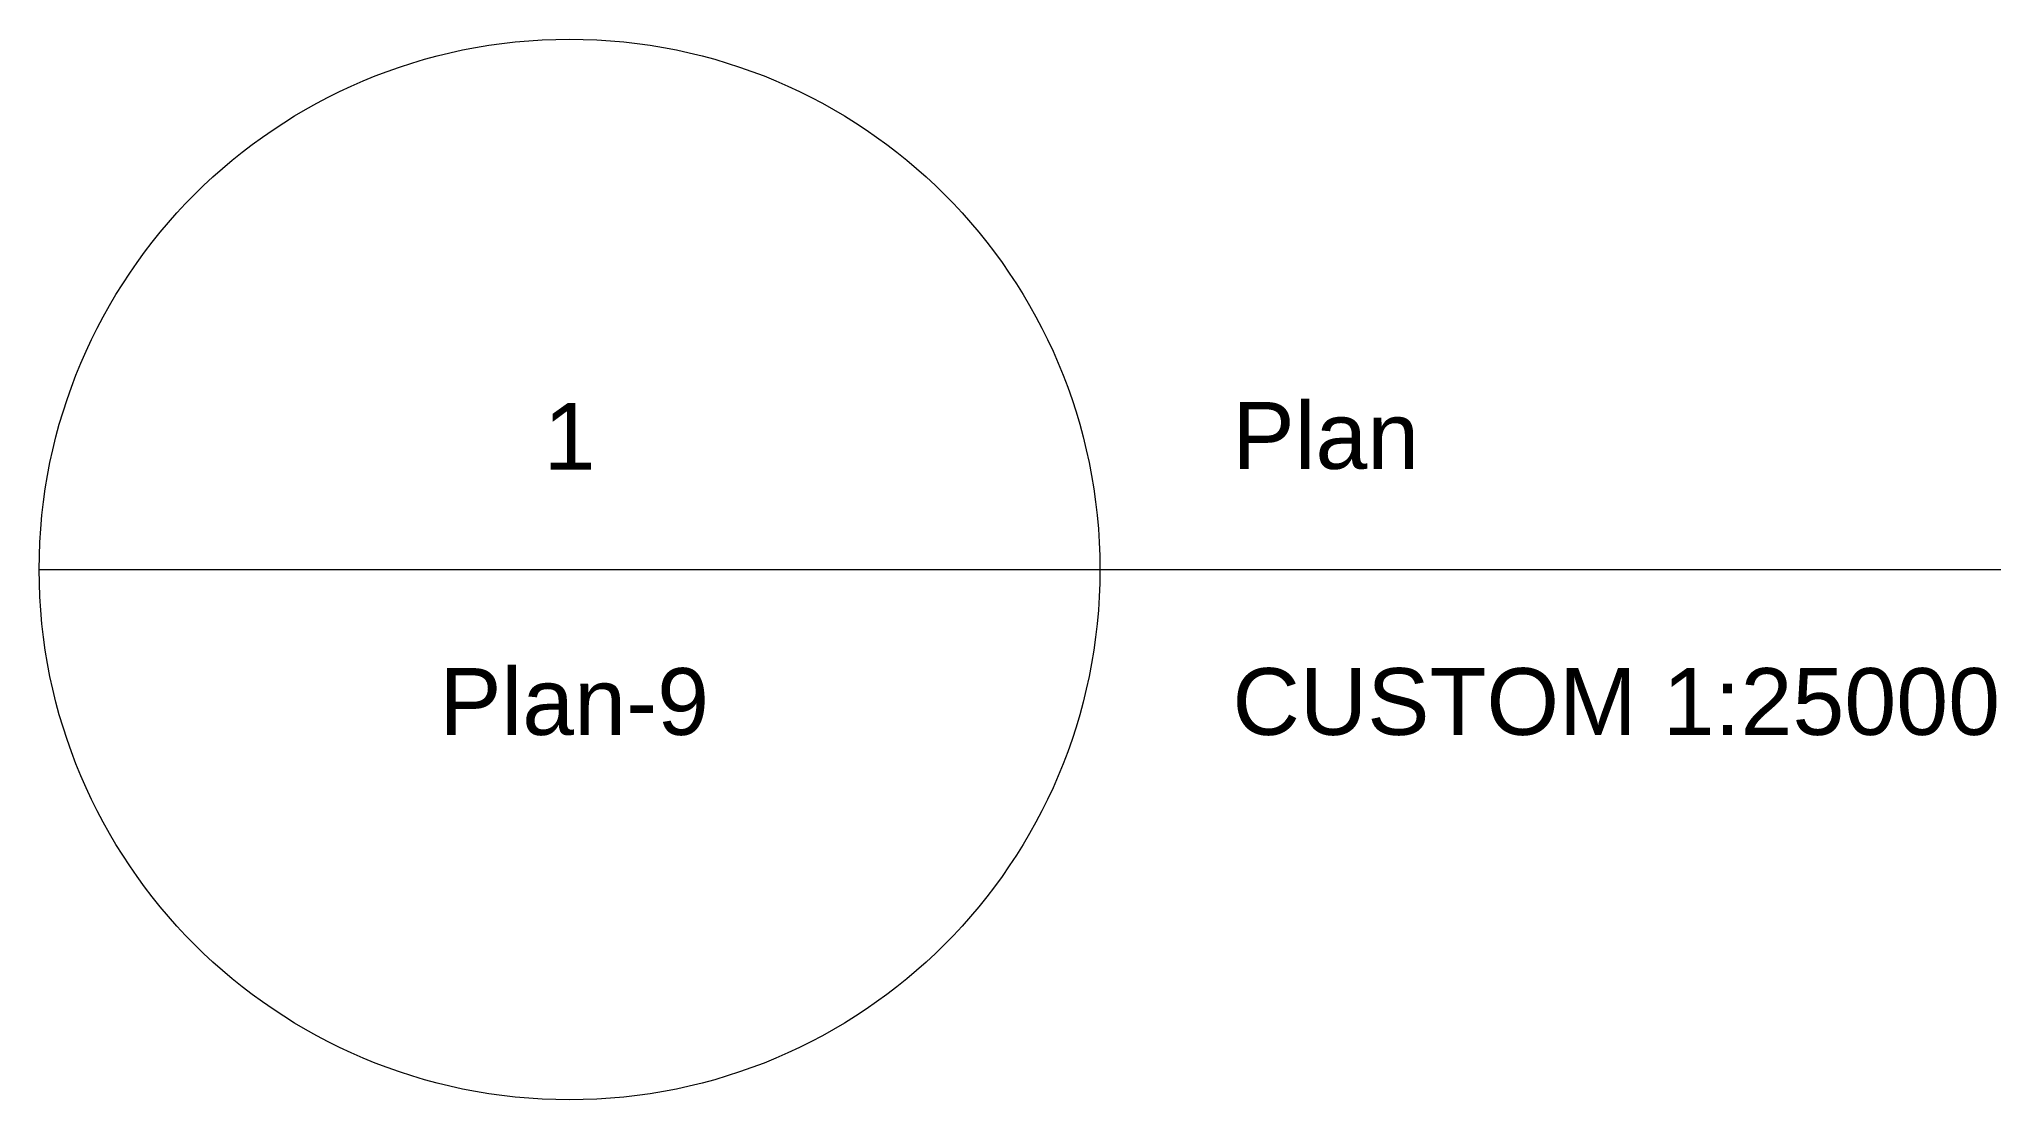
# Paper-space layout 'Plan-9 [Sheet]' of a CAD drawing. Header units: metres. Extents: x 0.4123 to 0.4417, y 0.2691 to 0.285.
import ezdxf

# ---------------------------------------------------------------- set-up
doc = ezdxf.new("R2010")
doc.units = ezdxf.units.M
doc.header["$MEASUREMENT"] = 0
doc.layers.add('01_A_AccesTren_t', color=30, linetype='Continuous', lineweight=0)
doc.styles.add('Style-Arial', font='arial.ttf')

# ---------------------------------------------------------------- blocks, each defined once
blk = doc.blocks.new('DrawingTitleBubble_36')
at = {"layer": '01_A_AccesTren_t'}
blk.add_line((-0.008006, 0), (0.007869, 0), dxfattribs=at)
blk.add_circle((-0.000069, 0), 0.007938, dxfattribs=at)
at = {"layer": '01_A_AccesTren_t', "color": 7, "char_height": 0.001524, "style": 'Style-Arial'}
for s, insert, attachment_point in [('\\H0.656168x;1', (-0.000069, 0.001492), 8), ('\\H0.656168x;Plan-9', (0, -0.001476), 2)]:
    blk.add_mtext(s, dxfattribs=dict(at, insert=insert, attachment_point=attachment_point))
blk = doc.blocks.new('TitleText_36')
at = {"layer": '01_A_AccesTren_t', "color": 7, "insert": (0, 0.001492), "char_height": 0.001524, "attachment_point": 7, "style": 'Style-Arial'}
blk.add_mtext('\\H0.656168x;Plan', dxfattribs=at)
at = {"layer": '01_A_AccesTren_t', "insert": (0, -0.001476), "char_height": 0.001524, "attachment_point": 1, "style": 'Style-Arial'}
blk.add_mtext('\\H0.656168x;CUSTOM 1:25000', dxfattribs=at)
blk = doc.blocks.new('*U297')
at = {"layer": '01_A_AccesTren_t'}
blk.add_line((0, 0), (0.021353, 0), dxfattribs=at)
blk.add_blockref('DrawingTitleBubble_36', (0, 0), dxfattribs=at)
at = {"layer": '01_A_AccesTren_t', "color": 7}
blk.add_blockref('TitleText_36', (0.009853, 0), dxfattribs=at)

psp = doc.layouts.new('Plan-9 [Sheet]')

# ---------------------------------------------------------------- block references
at = {"layer": '01_A_AccesTren_t'}
psp.add_blockref('*U297', (0.420304, 0.277052), dxfattribs=at)

doc.saveas('drawing.dxf')
